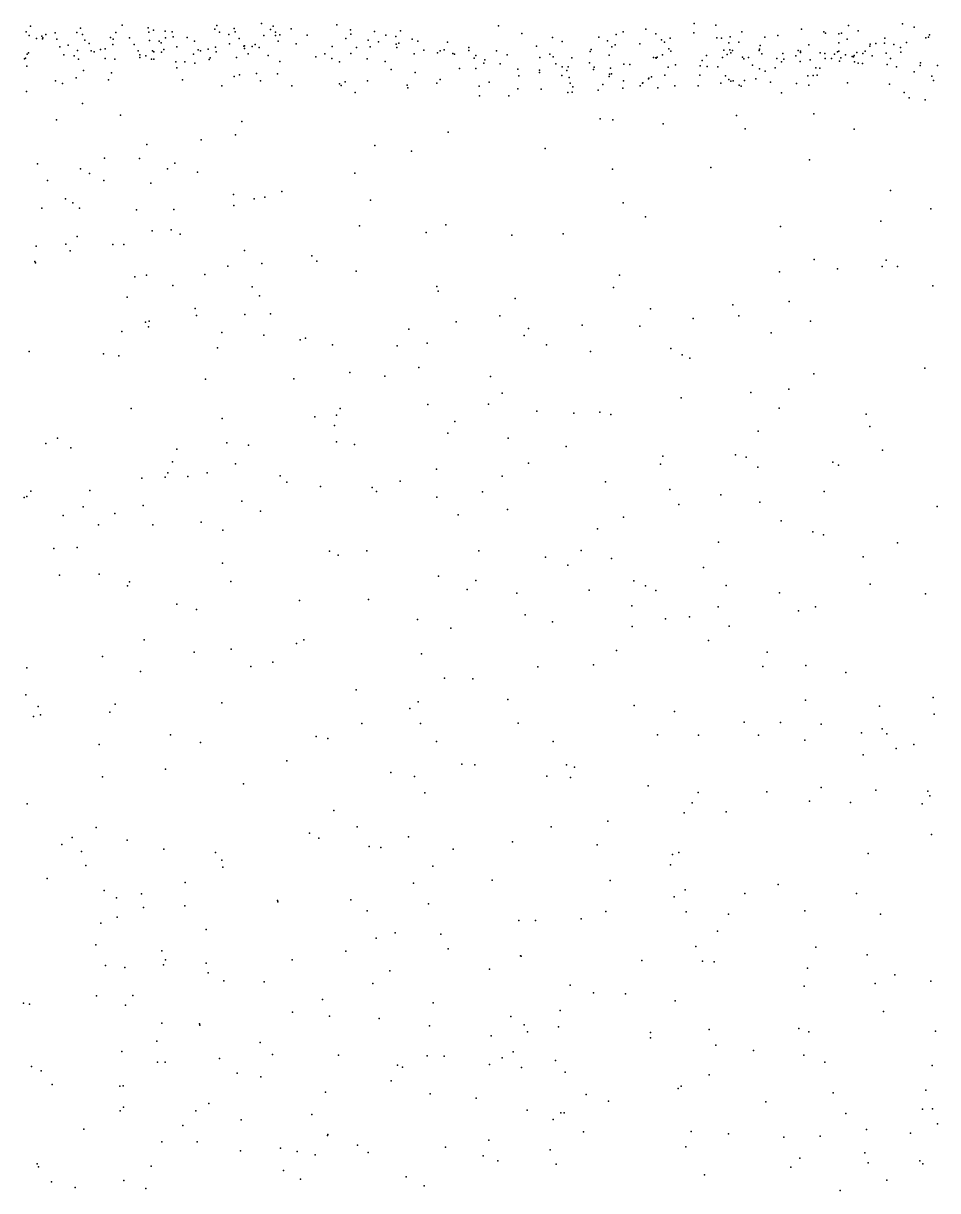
# Model space of a CAD drawing. Header units: metres. Extents: x -25 to 25, y -27.8 to 27.8.
# Drawn here: x 13.899 to 16.608, y -3.447 to 0.013 of the extents above; entities that cross this region are included whole.
import ezdxf

# ---------------------------------------------------------------- set-up
doc = ezdxf.new("R2010")
doc.units = ezdxf.units.M

msp = doc.modelspace()

# ---------------------------------------------------------------- linework, layer by layer
for p in [(13.9204, 0.0044, 12.4171), (14.1916, 0.0072, 1.8508), (14.4718, 0.0064, 15.5731), (14.6046, 0.0128, 17.1913), (14.6395, 0.0046, 2.0151), (14.8274, 0.0087, 17.2902), (15.3069, 0.0051, 17.7639), (15.8861, 0.0123, -7.5505), (15.9508, 0.0075, 1.5975), (16.3435, 0.0068, -1.0213), (16.503, 0.0116, 15.4348), (16.5375, 0.0012, 3.2794), (13.9072, -0.0124, 6.4139), (13.9164, -0.0228, 16.3377), (13.9381, -0.0324, 11.1314), (13.9537, -0.0254, 6.9968), (13.9555, -0.0329, 14.8736), (13.957, -0.0301, 4.7597), (13.9659, -0.0204, 2.359), (13.9933, -0.0158, 17.4576), (13.9977, -0.0337, 2.1554), (14.0573, -0.0142, 16.4601), (14.0681, -0.0015, 17.2353), (14.074, -0.0203, 12.7422), (14.1574, -0.0292, 2.3578), (14.1649, -0.034, 15.4618), (14.1734, -0.0146, 15.178), (14.2131, -0.0301, 18.0534), (14.2689, -0.0008, 5.5361), (14.2706, -0.0137, 4.4994), (14.2846, -0.0072, 1.9926), (14.3194, -0.0107, 17.1913), (14.3199, -0.0298, 2.1482), (14.3401, -0.0123, 11.0395), (14.343, -0.0268, 11.2113), (14.3838, -0.0295, 2.7167), (14.4662, -0.0046, 2.0114), (14.4804, -0.013, 16.3602), (14.5078, -0.0198, 10.2397), (14.5237, -0.0026, 5.5141), (14.5261, -0.0119, 13.0143), (14.538, -0.0323, 15.8119), (14.6118, -0.0231, 16.1202), (14.6314, -0.0057, 3.068), (14.6456, -0.0232, 15.9525), (14.6462, -0.0135, 12.898), (14.6589, -0.0215, 15.6855), (14.692, -0.0034, 12.2786), (14.7393, -0.0221, 11.5279), (14.854, -0.0325, 15.5749), (14.8686, -0.0062, 15.9618), (14.8689, -0.0189, 2.1038), (14.9394, -0.0109, -0.8177), (14.9725, -0.022, 3.7669), (15.0028, -0.0263, 5.4544), (15.0166, -0.0093, 1.9234), (15.0504, -0.0337, 15.4195), (15.3759, -0.0172, 15.3102), (15.4667, -0.0291, 12.1699), (15.6038, -0.0283, 5.3814), (15.6549, -0.0198, 14.4484), (15.6761, -0.0125, 10.5616), (15.7434, -0.0042, 11.007), (15.773, -0.0182, 12.8313), (15.8154, -0.0307, 10.6991), (15.8856, -0.0151, 10.8654), (15.9538, -0.0302, 10.2163), (15.9672, -0.0312, 11.1589), (15.9925, -0.0268, 1.7592), (16.0273, -0.0121, -9.3586), (16.0951, -0.0278, 15.7687), (16.1343, -0.0235, 11.0752), (16.2038, -0.0046, 1.2568), (16.2703, -0.012, 1.825), (16.2749, -0.0167, 15.5975), (16.3149, -0.0185, 10.1715), (16.3222, -0.0161, 1.6692), (16.3393, -0.0345, 1.39), (16.3719, -0.0089, -9.7586), (16.4507, -0.031, 2.2503), (16.573, -0.0305, 14.9743), (16.5806, -0.0285, 13.9612), (16.5832, -0.0209, 1.6994), (14.0075, -0.0568, 10.9217), (14.0319, -0.0518, 12.2498), (14.0591, -0.0672, 15.3439), (14.081, -0.0368, 17.584), (14.0935, -0.0468, 11.0808), (14.1002, -0.069, 15.731), (14.1278, -0.0645, -0.7962), (14.1417, -0.0625, 11.277), (14.1642, -0.0494, 12.4178), (14.2273, -0.0498, 17.361), (14.2393, -0.0683, 12.1985), (14.2729, -0.0381, 15.6428), (14.2815, -0.0686, 12.7769), (14.3017, -0.0402, 16.3937), (14.3077, -0.0447, 2.4464), (14.3156, -0.065, 15.8271), (14.3533, -0.0567, 12.9143), (14.4061, -0.0403, 5.4196), (14.4173, -0.0656, 12.0782), (14.4235, -0.0685, 12.5011), (14.4467, -0.0633, 16.1435), (14.4681, -0.0577, 2.2969), (14.5101, -0.0478, 12.2383), (14.5525, -0.0545, 11.5516), (14.5537, -0.0622, 18.2296), (14.5543, -0.0536, 11.8604), (14.577, -0.0562, 17.3302), (14.586, -0.0502, 12.5343), (14.5972, -0.0583, 2.8501), (14.6537, -0.0398, 11.7347), (14.7071, -0.0479, 2.239), (14.8136, -0.0554, 3.1185), (14.8862, -0.059, 4.4467), (14.9209, -0.0373, 11.7317), (14.9263, -0.0568, 18.1548), (14.9511, -0.0421, 17.4453), (15.0032, -0.0493, 3.4471), (15.0053, -0.0587, 15.681), (15.0112, -0.0463, 4.2743), (15.0679, -0.0398, 11.859), (15.0853, -0.0667, 2.2582), (15.1338, -0.069, 3.6934), (15.1453, -0.0657, 15.833), (15.1556, -0.0427, 18.0387), (15.2182, -0.0676, 4.0572), (15.2186, -0.0585, 15.9873), (15.3003, -0.0689, 15.5412), (15.4191, -0.0553, 1.7653), (15.4947, -0.041, 11.2246), (15.5811, -0.0651, 15.3785), (15.629, -0.0395, 12.6116), (15.642, -0.0568, 12.3948), (15.6518, -0.0506, 14.9821), (15.7256, -0.0481, 14.6286), (15.7892, -0.0363, 11.1538), (15.7988, -0.0428, 10.3764), (15.8112, -0.0623, 5.1957), (15.9738, -0.0665, 11.3299), (15.9889, -0.0445, 10.7072), (15.9922, -0.0653, 10.4398), (16.0001, -0.0675, -0.992), (16.0187, -0.0428, 12.8262), (16.0791, -0.0676, 2.0022), (16.0797, -0.0637, 10.3095), (16.082, -0.0531, -7.6705), (16.1941, -0.0679, 4.9334), (16.2263, -0.0509, 11.2853), (16.3145, -0.045, 2.1144), (16.4069, -0.0548, 10.9881), (16.408, -0.0489, 3.3783), (16.4244, -0.0469, 13.9528), (16.4496, -0.0455, 1.5105), (16.4773, -0.0501, 4.9606), (16.4975, -0.059, 3.7321), (16.5157, -0.0438, 3.5401), (13.9022, -0.0925, 10.7358), (13.9051, -0.0906, 15.0165), (13.9098, -0.0789, -17.0554), (13.9147, -0.0742, 15.7515), (14.0193, -0.081, 15.8743), (14.0493, -0.083, 5.1003), (14.0628, -0.0929, 11.4298), (14.1086, -0.072, 16.2894), (14.1409, -0.0909, 16.0263), (14.1699, -0.0936, 4.9761), (14.244, -0.081, 10.7394), (14.2445, -0.088, 5.1781), (14.2614, -0.0831, 10.1546), (14.2788, -0.0938, 11.9728), (14.2852, -0.0715, 4.6646), (14.2857, -0.0933, 16.0985), (14.3082, -0.0725, 11.3787), (14.3505, -0.1017, 11.6707), (14.3776, -0.1012, 18.0111), (14.403, -0.0782, 10.4332), (14.449, -0.0939, 5.2143), (14.4523, -0.0896, 17.4447), (14.4706, -0.0719, 12.7314), (14.5306, -0.0884, 4.6394), (14.5654, -0.0771, 2.47), (14.6244, -0.0822, 2.659), (14.659, -0.1, 17.474), (14.7658, -0.0861, 5.3488), (14.7919, -0.0771, 2.9489), (14.8127, -0.0917, 2.7611), (14.8358, -0.1008, 4.6115), (14.8688, -0.0769, 2.4286), (14.9173, -0.0923, 2.5757), (14.9707, -0.1003, 5.3069), (15.0563, -0.0777, 17.657), (15.1258, -0.0744, 17.8851), (15.1708, -0.0762, 11.5045), (15.1765, -0.0788, 11.7161), (15.2342, -0.0905, 4.3621), (15.239, -0.0824, 2.049), (15.2656, -0.0958, 3.513), (15.3319, -0.0802, 1.9001), (15.4289, -0.0886, 4.0019), (15.4583, -0.0782, 15.5472), (15.4685, -0.0867, 11.8721), (15.5236, -0.0896, 1.8798), (15.5778, -0.0706, 12.0021), (15.6349, -0.0811, 16.1044), (15.7662, -0.0886, 11.3813), (15.7725, -0.089, 15.2427), (15.7737, -0.0901, 11.9187), (15.7764, -0.0877, 1.9234), (15.7921, -0.0806, 12.5712), (15.8171, -0.07, 14.3567), (15.9097, -0.0972, 14.7373), (15.9232, -0.0827, 12.1159), (15.9705, -0.088, 14.203), (15.9841, -0.0793, 15.6407), (15.9946, -0.0743, 4.9983), (16.0294, -0.087, 11.7819), (16.0335, -0.0927, 15.4543), (16.0467, -0.0884, 12.2118), (16.0866, -0.0778, 11.9657), (16.1308, -0.0909, 3.652), (16.1448, -0.1009, 3.4827), (16.1493, -0.0761, 11.4786), (16.1516, -0.0932, 3.8615), (16.1874, -0.083, 12.6764), (16.2006, -0.1003, 12.3707), (16.2013, -0.074, 11.8036), (16.2014, -0.0693, 13.9874), (16.2302, -0.0955, -9.3949), (16.259, -0.0741, 11.9497), (16.2733, -0.077, 3.2271), (16.274, -0.091, 2.3022), (16.2931, -0.0914, 12.2117), (16.3021, -0.0786, 10.6232), (16.3104, -0.0712, 3.6421), (16.315, -0.0698, 2.9629), (16.3163, -0.099, 14.6078), (16.3207, -0.0894, 14.1196), (16.3349, -0.0808, 3.87), (16.3547, -0.0851, 12.5824), (16.3585, -0.0868, 2.4911), (16.3604, -0.0824, 11.6695), (16.3607, -0.1008, 15.0577), (16.3685, -0.0739, 11.4101), (16.386, -0.0762, 10.4031), (16.393, -0.07, 2.7318), (16.4134, -0.0833, 11.8926), (16.4553, -0.0755, 10.8319), (16.4675, -0.0913, 14.2592), (16.4985, -0.0729, 11.2969), (13.9096, -0.114, 15.1985), (14.077, -0.1271, 11.9239), (14.1605, -0.1338, 11.5884), (14.3533, -0.1189, 17.6283), (14.4069, -0.105, -17.3605), (14.5896, -0.1361, 18.0626), (14.6517, -0.1364, 4.7475), (14.9891, -0.1235, -18.246), (15.06, -0.1325, 2.8176), (15.1908, -0.1213, 3.2812), (15.2393, -0.1209, 2.6302), (15.2636, -0.1056, 2.4337), (15.3117, -0.1074, 5.2603), (15.3641, -0.1233, 2.2919), (15.4281, -0.1328, 3.465), (15.4282, -0.1261, 11.6298), (15.4768, -0.1067, 15.7647), (15.4953, -0.1159, 5.2207), (15.5088, -0.1267, 4.3499), (15.5132, -0.1158, 3.5948), (15.5759, -0.1045, 3.7741), (15.5876, -0.1242, 15.9194), (15.5904, -0.1175, 11.7628), (15.6352, -0.1376, 11.6134), (15.6386, -0.1202, 4.1078), (15.641, -0.1371, -9.8305), (15.6782, -0.1084, 15.6599), (15.6952, -0.1095, 3.8865), (15.8095, -0.1175, 11.5507), (15.8314, -0.1097, 15.0426), (15.904, -0.1132, 3.7645), (15.9247, -0.1151, 2.0992), (15.9568, -0.1157, 15.3225), (16.0589, -0.1113, 14.533), (16.0802, -0.1221, 4.7354), (16.0966, -0.1293, 4.0183), (16.1266, -0.119, 3.1942), (16.2463, -0.1191, 2.7207), (16.2586, -0.1198, 14.4577), (16.3717, -0.1051, 4.0204), (16.3848, -0.1065, 12.3967), (16.4582, -0.1096, -8.0579), (16.4856, -0.1158, 4.7484), (16.5383, -0.1309, -1.0606), (16.556, -0.1123, 11.8332), (16.557, -0.1041, 4.0468), (16.6075, -0.1125, 11.612), (13.9945, -0.1578, 10.3039), (14.0152, -0.165, 10.4606), (14.0553, -0.1483, 11.7184), (14.1514, -0.1543, 10.3592), (14.3705, -0.1545, -0.8605), (14.4866, -0.1724, 17.7969), (14.5232, -0.1447, 4.8709), (14.5396, -0.14, 17.5647), (14.6019, -0.158, 5.0066), (14.6948, -0.172, 17.7001), (14.8354, -0.1661, 17.8337), (14.8403, -0.1711, 4.8954), (14.8527, -0.1608, 5.1424), (14.9182, -0.1574, 4.7626), (15.0364, -0.1707, 5.065), (15.1239, -0.1641, 4.6901), (15.1341, -0.1532, -0.9427), (15.2785, -0.1613, 2.8473), (15.3668, -0.1432, 4.4753), (15.4943, -0.1422, 2.1155), (15.516, -0.1479, 2.4629), (15.5184, -0.1643, 4.532), (15.6161, -0.1685, 2.6842), (15.6344, -0.1447, 5.1052), (15.6768, -0.1573, 3.4168), (15.7263, -0.1722, 2.4313), (15.733, -0.1645, 4.9259), (15.734, -0.1638, 4.6466), (15.7512, -0.152, 4.4857), (15.7523, -0.1501, 2.1201), (15.7603, -0.1462, 4.3164), (15.7996, -0.1403, 4.1474), (15.8291, -0.1723, 3.295), (15.8982, -0.1723, 2.9705), (15.9026, -0.1411, 4.617), (15.9648, -0.1643, -9.9401), (15.9794, -0.1424, 15.1674), (15.9892, -0.1533, 3.2837), (15.9945, -0.1585, 4.2969), (16.0019, -0.1578, 3.097), (16.0193, -0.1701, 2.702), (16.0355, -0.157, 2.8873), (16.0692, -0.152, 4.5311), (16.112, -0.1618, -9.7202), (16.1897, -0.1659, 4.3412), (16.2228, -0.1427, 14.8994), (16.2262, -0.1705, -1.2042), (16.2386, -0.1421, 4.6258), (16.2507, -0.1408, 4.122), (16.3406, -0.1631, 4.2704), (16.4648, -0.1675, -7.7764), (16.5907, -0.1437, 4.2417), (16.5957, -0.1567, 4.4346), (13.9083, -0.1895, -3.8105), (14.8821, -0.1919, -0.9936), (15.038, -0.1787, 4.8729), (15.249, -0.1734, 5.0759), (15.2499, -0.2025, -18.2899), (15.3374, -0.2024, 4.9017), (15.3643, -0.181, 4.6426), (15.4326, -0.1823, 5.0318), (15.5116, -0.1925, 4.7059), (15.5244, -0.1913, 3.1093), (15.5266, -0.175, 3.286), (15.6022, -0.1855, 2.8768), (15.6748, -0.179, -10.169), (15.7782, -0.1788, 2.7311), (16.0251, -0.1736, 2.4682), (16.1448, -0.1933, -7.2926), (16.5086, -0.1917, -9.2792), (14.0744, -0.2245, -0.9887), (16.523, -0.2084, -8.7589), (16.5702, -0.2138, -7.2932), (13.9969, -0.2727, -3.3729), (14.1869, -0.2597, -3.8442), (15.6075, -0.27, -0.9829), (15.6452, -0.2728, -18.2947), (16.0115, -0.2602, -18.2751), (16.2406, -0.2557, -18.2076), (14.546, -0.2777, -17.515), (15.157, -0.3099, -1.0896), (15.7943, -0.2855, -9.9637), (16.0373, -0.3, -1.2759), (16.36, -0.3004, -7.4693), (14.4255, -0.332, -5.2535), (14.5278, -0.3177, -1.0543), (14.2647, -0.3463, -1.0825), (14.9399, -0.3497, -1.1681), (15.049, -0.3663, -18.1128), (15.4444, -0.3581, -18.2326), (13.9408, -0.4031, -2.9994), (14.1392, -0.3871, -5.3995), (14.2429, -0.3881, -4.9917), (14.3478, -0.402, -4.0833), (15.9356, -0.414, -1.4327), (16.2275, -0.392, -1.444), (14.0679, -0.418, -1.2033), (14.0945, -0.4326, -3.2375), (14.3264, -0.4183, -17.0676), (14.4146, -0.4283, -5.4865), (14.8807, -0.431, -17.9055), (15.6439, -0.4192, -1.2239), (13.9705, -0.4534, -4.2262), (14.1378, -0.4529, -16.8941), (14.2769, -0.4609, -4.7819), (16.4674, -0.4821, -7.1972), (14.0239, -0.5077, -5.6962), (14.5217, -0.4942, -3.8488), (14.5831, -0.5068, -4.5004), (14.6142, -0.5024, -4.9193), (14.6645, -0.4859, -17.5045), (14.9269, -0.511, -1.3205), (15.6756, -0.5187, -1.5228), (13.9535, -0.5349, -5.1943), (14.0454, -0.5195, -4.9125), (14.065, -0.535, -4.5734), (14.2337, -0.5396, -5.786), (14.3452, -0.5389, -3.4854), (14.5223, -0.5271, -17.2089), (16.587, -0.5367, -17.5938), (14.8946, -0.5869, -17.7173), (15.1504, -0.5845, -17.946), (15.7422, -0.5605, -18.0808), (16.4394, -0.5739, -17.7957), (14.0586, -0.6192, -5.4427), (14.2801, -0.6025, -3.1679), (14.3373, -0.5991, -16.9429), (14.3635, -0.6116, -5.0545), (15.0921, -0.6068, -1.5105), (15.3464, -0.6145, -1.6157), (15.4979, -0.6109, -17.9919), (16.1417, -0.5895, -17.996), (13.9365, -0.6473, -2.4395), (14.0253, -0.6417, -2.6497), (14.1639, -0.6431, -16.7735), (14.1969, -0.6426, -1.4032), (14.0377, -0.6616, -5.8705), (14.5537, -0.6608, -4.7657), (14.7536, -0.6766, -4.0005), (16.2422, -0.6873, -1.6722), (16.4548, -0.6886, -17.3399), (13.9334, -0.6929, -1.8315), (13.9345, -0.6968, -2.1233), (14.5043, -0.7071, -3.2792), (14.6052, -0.6989, -5.6426), (14.7687, -0.6925, -3.7659), (14.8853, -0.7212, -17.4445), (16.1386, -0.724, -17.7622), (16.3109, -0.7146, -17.627), (16.4432, -0.7083, -17.1266), (16.4889, -0.7074, -1.507), (14.229, -0.7384, -5.4816), (14.2637, -0.7335, -2.666), (14.437, -0.7318, -2.9011), (15.665, -0.7336, -17.8242), (14.3422, -0.7637, -6.0147), (14.5765, -0.768, -1.4542), (14.599, -0.7948, -3.0465), (15.1239, -0.7672, -1.8103), (15.1275, -0.7808, -17.5979), (15.6471, -0.7698, -1.84), (16.5929, -0.7652, -16.8021), (14.2067, -0.7983, -2.3997), (15.3561, -0.8023, -17.6878), (16.0006, -0.8211, -17.5905), (16.1679, -0.8119, -17.393), (14.4084, -0.8325, -5.6124), (14.4119, -0.8526, -4.5404), (14.555, -0.8503, -16.9022), (14.6314, -0.8477, -2.829), (15.3107, -0.8541, -1.8948), (15.7569, -0.8335, -17.618), (15.8835, -0.8624, -3.4156), (16.0181, -0.8538, -1.9068), (14.2612, -0.8728, -1.7847), (14.27, -0.8864, -2.0025), (14.2719, -0.8697, -16.6218), (15.0407, -0.8934, -17.2077), (15.1808, -0.8715, -3.4974), (15.3959, -0.8914, -3.4906), (15.554, -0.8815, -17.4785), (15.7248, -0.8849, -17.2719), (16.2312, -0.8698, -16.9243), (14.1908, -0.9005, -4.4927), (14.4871, -0.9039, -1.6825), (14.6114, -0.9115, -2.3004), (14.7187, -0.9255, -4.4155), (14.735, -0.9204, -2.5312), (15.3824, -0.9126, -17.3291), (16.114, -0.9041, -3.4478), (13.9166, -0.9594, -5.8422), (14.1362, -0.9669, -6.0966), (14.4739, -0.9493, -5.9494), (14.8144, -0.9401, -2.78), (15.0066, -0.9429, -3.9093), (15.0948, -0.9354, -1.9767), (15.4483, -0.94, -17.0891), (15.5791, -0.9601, -3.1984), (15.817, -0.9505, -16.8706), (14.1816, -0.9728, -16.4306), (15.8509, -0.9693, -3.1651), (15.8731, -0.9792, -3.5928), (14.8661, -1.0215, -16.9259), (14.9701, -1.0324, -3.0515), (15.0709, -1.0076, -17.0071), (15.2824, -1.0334, -1.7531), (16.2409, -1.0261, -3.6403), (16.57, -1.0095, -16.6037), (14.4381, -1.0422, -16.5639), (14.7, -1.041, -1.4385), (16.167, -1.071, -1.9318), (15.317, -1.0828, -16.9505), (15.8476, -1.0973, -1.8188), (16.0544, -1.081, -16.7163), (14.2183, -1.1288, -16.1487), (14.8373, -1.1283, -4.1836), (15.0971, -1.1169, -1.3346), (15.2766, -1.1162, -1.5363), (15.4203, -1.1368, -3.0387), (15.6072, -1.1396, -1.7091), (16.1382, -1.1281, -3.1995), (14.4884, -1.1581, -1.3069), (14.7625, -1.1533, -1.1164), (14.8266, -1.1483, -2.5097), (15.1773, -1.1674, -3.0602), (15.5297, -1.1422, -3.6595), (15.6398, -1.1468, -16.8019), (16.3954, -1.1456, -16.5381), (14.8203, -1.1787, -2.9241), (15.1568, -1.2019, -1.1056), (16.0758, -1.1956, -3.766), (16.4065, -1.1819, -3.7328), (13.9655, -1.2325, -16.0376), (14.0001, -1.217, -0.7521), (14.0392, -1.245, -4.3571), (14.5022, -1.2305, -16.3228), (14.5655, -1.237, -0.8765), (14.8265, -1.2271, -0.899), (14.8795, -1.2355, -3.2165), (15.3349, -1.2163, -3.7588), (15.5071, -1.2412, -1.4377), (14.3533, -1.2496, -1.9082), (15.7931, -1.2701, -3.6794), (16.0086, -1.2661, -3.3468), (16.0404, -1.2727, -1.737), (16.4439, -1.2519, -4.0748), (14.341, -1.2868, -0.6843), (14.5276, -1.2927, -2.9052), (15.1225, -1.3088, -3.3308), (15.3953, -1.2909, -3.185), (15.7869, -1.2932, -1.5939), (16.0745, -1.3025, -16.5124), (16.2969, -1.2876, -3.8788), (16.3135, -1.297, -16.3915), (14.2502, -1.335, -4.2878), (14.3187, -1.3322, -2.1192), (14.3271, -1.3189, -15.9429), (14.3859, -1.3303, -2.3225), (14.4432, -1.3195, -2.5791), (14.6593, -1.3282, -4.2116), (14.6795, -1.3466, -0.7016), (15.0156, -1.3442, -16.704), (15.3176, -1.3292, -0.9821), (15.6236, -1.3463, -3.278), (13.9212, -1.3733, -1.4432), (14.0962, -1.3713, -0.2277), (14.7794, -1.3602, -16.5316), (14.9321, -1.3626, -4.0269), (14.9451, -1.3742, -0.7161), (15.2589, -1.3755, -16.7387), (15.8146, -1.3692, -3.4257), (16.2713, -1.3751, -1.8217), (13.9016, -1.3922, -2.569), (13.9093, -1.3897, 0.0335), (14.2542, -1.4158, -2.5492), (14.5464, -1.4031, -16.0576), (15.1239, -1.391, -3.9094), (15.8407, -1.4132, -16.5728), (15.9654, -1.3844, -3.7544), (16.0808, -1.4063, -3.5022), (14.0169, -1.4462, -15.8671), (14.0764, -1.4197, -1.6483), (14.1696, -1.4396, -1.9833), (14.6016, -1.4326, -3.3422), (15.1874, -1.4438, -0.6848), (15.3332, -1.4284, -3.3607), (15.6771, -1.4503, -1.2764), (16.6064, -1.4192, -16.2064), (14.1215, -1.4737, -2.8149), (14.283, -1.4731, -0.2777), (14.4255, -1.4657, -3.2008), (15.6002, -1.4853, -1.0158), (16.1435, -1.4617, -1.6777), (14.4902, -1.4891, -4.2312), (16.238, -1.4942, -4.0345), (16.2692, -1.5035, -3.5519), (13.9888, -1.5438, -3.0656), (14.0584, -1.5406, 0.1686), (14.8063, -1.5519, -16.1985), (14.9161, -1.5508, -3.5965), (15.2486, -1.5509, -3.5339), (15.5513, -1.5491, -0.7677), (15.9582, -1.5246, -16.3159), (16.4889, -1.5264, -4.2931), (14.489, -1.5875, -0.3755), (14.832, -1.5634, -4.0632), (15.4457, -1.5697, -3.7903), (15.641, -1.573, -3.5311), (16.3865, -1.5683, -16.1213), (14.0057, -1.6225, -15.741), (14.1239, -1.6197, -4.3205), (15.1284, -1.6256, -0.4003), (15.5116, -1.5926, -16.5181), (15.9134, -1.5999, -3.6608), (14.2073, -1.6539, -15.7919), (14.2133, -1.6421, -3.1768), (14.5139, -1.6409, -3.4562), (15.2392, -1.6384, -3.8737), (15.7074, -1.6398, -16.3706), (15.7422, -1.6547, -0.4761), (15.9811, -1.6537, -16.0658), (16.4079, -1.6492, -1.8108), (14.9212, -1.6948, -0.3716), (15.2139, -1.6654, -16.3651), (15.3604, -1.6759, -0.2116), (15.5754, -1.6672, -0.2294), (15.7729, -1.6685, -0.7933), (16.1394, -1.6753, -4.0751), (16.5712, -1.6776, -10.1591), (14.3536, -1.7081, 0.0497), (14.4124, -1.7244, -15.8598), (14.7167, -1.6973, -15.9604), (15.7018, -1.7132, -15.9985), (15.9576, -1.7168, -1.3593), (16.1955, -1.728, -3.6827), (16.2455, -1.7165, -1.6387), (15.0665, -1.7542, -3.681), (15.3854, -1.7399, -16.1797), (15.4662, -1.7613, -15.731), (15.8016, -1.752, -15.741), (15.8725, -1.7462, -0.9902), (15.165, -1.7799, -15.9176), (15.7022, -1.7749, -3.6421), (15.9896, -1.7734, -0.3928), (14.2571, -1.8143, 0.3287), (14.7083, -1.8251, -0.2165), (14.7296, -1.8143, -4.1453), (15.9288, -1.8166, -3.6968), (14.1339, -1.8634, -4.4175), (14.405, -1.8508, -4.3299), (14.5148, -1.8421, -3.5373), (15.0787, -1.8556, 0.0099), (15.6558, -1.8455, 0.0809), (16.102, -1.8504, -16.004), (13.9091, -1.8977, -3.5156), (14.5728, -1.8929, 0.1522), (14.6385, -1.8805, -15.889), (15.4231, -1.8946, -3.6575), (15.5884, -1.8882, -3.9806), (16.0893, -1.8931, -0.7543), (16.217, -1.8907, -0.1211), (14.2461, -1.908, -3.4004), (15.1463, -1.9277, -3.9691), (15.2307, -1.93, 0.1954), (16.3351, -1.9111, -1.6086), (14.8851, -1.9627, 0.1907), (13.9064, -1.9777, -14.9006), (14.1708, -2.0051, -15.5501), (14.4872, -2.0011, 0.3471), (15.0683, -1.9981, -3.7171), (15.3345, -1.9915, -15.5501), (16.2158, -1.9934, 0.1107), (16.5944, -1.9855, -1.7947), (13.9431, -2.0118, -4.6136), (13.9495, -2.037, -3.6945), (14.1551, -2.0282, 0.5731), (15.0437, -2.0175, -15.7714), (15.7081, -2.0089, -4.1047), (15.8283, -2.0264, 0.2976), (16.4349, -2.0104, -3.9263), (16.5976, -2.0349, -9.9952), (13.9293, -2.0417, 0.6536), (14.9016, -2.0618, -4.1347), (15.0752, -2.062, 0.3853), (15.365, -2.0611, 0.3851), (16.0346, -2.0578, -3.7967), (16.1423, -2.0592, -16.0267), (16.2623, -2.0638, -1.3961), (14.3349, -2.096, -3.4759), (14.7663, -2.1012, 0.4085), (14.801, -2.1071, -15.7918), (15.7777, -2.0959, -15.5417), (15.8986, -2.0971, -15.7973), (16.0767, -2.0971, 0.3093), (16.3823, -2.0902, -16.1092), (16.4434, -2.0778, -4.1615), (16.457, -2.0926, -0.5347), (14.1233, -2.1242, -15.2652), (14.4238, -2.1189, -15.6777), (15.1228, -2.1154, -4.0913), (15.4686, -2.1155, -15.1602), (16.2144, -2.1119, -1.1045), (16.4844, -2.1361, 0.0865), (16.5368, -2.1241, -0.2987), (14.6791, -2.1729, -4.3789), (16.3864, -2.1547, -0.8122), (14.3201, -2.1974, 0.6047), (14.9876, -2.2072, 0.5454), (15.1984, -2.1832, 0.5333), (15.2368, -2.185, -15.4116), (15.508, -2.1843, -4.1851), (15.5322, -2.1912, 0.5042), (14.1337, -2.2201, -15.0178), (14.5507, -2.2415, -4.5457), (15.0576, -2.2196, -15.5829), (15.4502, -2.2186, -3.7068), (15.5197, -2.2226, -14.9471), (15.75, -2.2467, 0.5225), (15.0884, -2.2679, -4.2459), (15.898, -2.2666, -4.3779), (16.1019, -2.2643, -3.8997), (16.2621, -2.2518, -4.0385), (16.4244, -2.2597, -1.0709), (16.5786, -2.2624, -0.642), (16.5839, -2.2764, -1.354), (13.91, -2.3004, -4.4933), (15.8805, -2.2974, -3.8081), (16.2282, -2.2927, 0.4406), (16.3493, -2.2965, -4.231), (16.5619, -2.3007, 0.2209), (14.8187, -2.3199, -15.6421), (15.6308, -2.3519, -3.7395), (15.8567, -2.3267, -15.5826), (15.9815, -2.3238, 0.5202), (14.1146, -2.3707, -5.0555), (14.7467, -2.3868, 0.6509), (14.8875, -2.3688, -4.434), (15.4627, -2.3688, 0.6757), (14.0127, -2.4205, 0.7748), (14.0436, -2.4004, -4.6897), (14.2061, -2.4084, -3.5329), (14.774, -2.4024, -3.6721), (15.04, -2.3982, -15.0951), (15.348, -2.4129, -14.7806), (16.5893, -2.3911, -0.9229), (14.071, -2.4416, -3.7641), (14.3155, -2.4342, -15.1085), (14.4678, -2.4445, -4.7716), (14.9232, -2.4271, -14.8741), (14.9577, -2.4293, -15.5269), (15.1725, -2.4348, -3.7703), (15.5984, -2.4222, -4.4716), (15.8219, -2.4507, -15.1173), (15.841, -2.4447, -15.3966), (16.4013, -2.4478, 0.4708), (14.0841, -2.4831, -4.1614), (14.4867, -2.4676, -3.5126), (14.4895, -2.4876, -15.701), (15.1116, -2.4849, 0.7694), (15.8164, -2.481, -4.5622), (13.9691, -2.5212, -4.9697), (14.1387, -2.557, -15.2526), (14.3785, -2.5331, 0.7417), (15.0545, -2.5355, -4.5817), (15.2881, -2.5264, -4.5669), (15.6376, -2.5276, 0.7476), (15.8596, -2.5551, -3.8686), (16.135, -2.5389, -4.6658), (14.1752, -2.5793, 0.7966), (14.2487, -2.5667, -5.1878), (14.6523, -2.587, 0.7354), (14.6531, -2.591, -4.7778), (14.8695, -2.5853, -15.8424), (15.8265, -2.5759, -14.9245), (16.0367, -2.5659, 0.6411), (16.367, -2.5664, -4.5122), (14.2553, -2.6072, -15.7363), (14.3777, -2.6027, -4.9958), (14.9171, -2.6176, -3.6948), (15.099, -2.5968, -15.2827), (15.6244, -2.6193, -4.7485), (15.8623, -2.6203, -4.7521), (15.9881, -2.627, -15.4219), (16.214, -2.6171, -4.1088), (16.4381, -2.6271, -15.842), (14.1286, -2.6535, -3.9175), (14.1769, -2.6361, -3.551), (15.367, -2.6462, -3.7754), (15.4164, -2.6465, 0.8793), (15.5511, -2.6407, -14.6932), (14.4408, -2.6725, -15.9701), (15.0005, -2.6823, -14.9814), (15.1356, -2.6866, -15.7269), (15.9552, -2.678, -15.0709), (14.1137, -2.718, -5.5265), (14.9437, -2.6986, -4.7442), (15.1572, -2.7297, 0.9256), (15.8916, -2.7229, 0.7673), (16.2467, -2.7252, 0.6545), (14.3088, -2.7363, -4.684), (14.3196, -2.7623, -4.3345), (14.6957, -2.7623, -4.9087), (14.8542, -2.7372, 0.8329), (15.3722, -2.7505, -14.619), (15.3736, -2.7514, -4.8668), (15.731, -2.7649, -4.9202), (15.9109, -2.7662, -14.8411), (16.3987, -2.7483, -4.7463), (14.1423, -2.7793, 0.9319), (14.2, -2.7857, -16.0198), (14.3142, -2.7777, -5.4007), (14.4409, -2.7722, -5.1657), (14.4469, -2.8016, -16.1403), (14.9843, -2.7953, -16.0104), (15.2799, -2.7906, -15.4174), (15.9451, -2.7686, -4.8786), (16.2221, -2.7873, -15.5246), (14.4932, -2.8253, 0.8439), (14.6126, -2.8275, -3.5068), (14.9345, -2.8329, -3.6675), (16.4229, -2.8324, -4.4434), (16.4804, -2.8067, 0.5829), (16.5874, -2.8255, -15.5392), (14.1153, -2.869, -3.6693), (14.2233, -2.8683, -5.6805), (15.5188, -2.8377, 0.9871), (15.5881, -2.8602, -3.8279), (15.6827, -2.863, -14.6859), (16.2121, -2.8403, -15.2295), (13.899, -2.8914, -16.0411), (13.9172, -2.8936, 1.0077), (14.202, -2.8974, -3.8892), (14.7849, -2.8805, -16.1806), (15.1131, -2.8898, -14.736), (15.8295, -2.8838, -3.8986), (14.6965, -2.9181, -5.0703), (14.806, -2.9299, 0.928), (14.9532, -2.9366, -4.9783), (15.3434, -2.9304, -15.0897), (15.4896, -2.9123, -5.1274), (16.4471, -2.9155, -15.2502), (14.3088, -2.9499, -16.351), (14.4205, -2.952, -5.5202), (14.4218, -2.9564, -4.338), (15.1023, -2.9586, 1.0676), (15.3829, -2.9552, 1.1301), (15.4844, -2.9609, -14.6206), (15.9308, -2.9695, -14.7601), (16.1958, -2.9664, -14.8924), (16.6014, -2.9744, -4.7382), (14.2946, -3.0037, 1.025), (14.6008, -3.0078, 0.9441), (15.2846, -2.9876, -15.844), (15.3922, -2.9763, -15.6072), (15.7568, -2.9781, -5.1733), (15.7569, -2.9934, 1.0338), (16.2261, -2.9762, 0.803), (14.1911, -3.034, -5.9115), (14.6371, -3.0436, -16.3542), (15.3504, -3.0355, -5.335), (15.9504, -3.016, 0.9474), (16.0623, -3.0315, -3.9885), (13.9229, -3.0783, -5.2926), (14.2968, -3.0657, -16.644), (14.3187, -3.0659, -5.134), (14.48, -3.0549, -4.7496), (14.8326, -3.0448, -3.5831), (15.0077, -3.0752, -5.2191), (15.0949, -3.0474, -5.9474), (15.1461, -3.0486, -3.6842), (15.2803, -3.0733, -5.5548), (15.3177, -3.0526, -14.8744), (15.4752, -3.061, -15.231), (16.2108, -3.0447, -4.9945), (16.2737, -3.0663, -4.1692), (16.5914, -3.0755, -14.9775), (13.9522, -3.0915, -8.0097), (14.5321, -3.0988, -3.4649), (14.6024, -3.1092, -5.3731), (15.0218, -3.0803, -6.156), (15.3746, -3.0815, -5.9318), (15.5037, -3.0951, 1.2606), (15.9302, -3.1038, -5.1972), (13.9844, -3.1323, 1.1392), (14.1848, -3.1373, -5.2818), (14.1942, -3.1365, -3.6925), (14.9885, -3.1216, -5.5768), (15.8385, -3.1441, 1.1725), (15.8478, -3.1367, -3.9077), (14.794, -3.1551, 1.0685), (15.1042, -3.1597, 1.2935), (15.2404, -3.1725, -16.0163), (15.5663, -3.1615, -14.6302), (15.632, -3.1811, -5.6948), (16.2982, -3.1571, 0.981), (16.5722, -3.1488, -4.5356), (14.1862, -3.2097, -16.9099), (14.1955, -3.1997, -6.0524), (14.4104, -3.2097, -5.4899), (14.4488, -3.1886, -6.0076), (15.3918, -3.2079, -15.8277), (15.491, -3.216, -14.9603), (15.5015, -3.2165, -15.6213), (16.0982, -3.1836, 1.1033), (16.5624, -3.2056, 2.1642), (16.5921, -3.2039, 1.5567), (14.5445, -3.2368, -16.8244), (14.7535, -3.2208, -16.497), (15.4689, -3.2361, 1.4984), (16.3356, -3.2185, -5.1261), (16.6067, -3.2482, 1.2329), (14.0784, -3.2649, -5.4413), (14.371, -3.2538, -3.4779), (14.7998, -3.2835, -4.8513), (14.8014, -3.2805, -3.5401), (15.5583, -3.2721, -15.4072), (15.8776, -3.2709, -5.5329), (15.9883, -3.2787, 1.2971), (16.2599, -3.2856, -4.0475), (16.3972, -3.2657, -4.2527), (16.5271, -3.2763, -14.8781), (14.309, -3.3024, -3.876), (14.4139, -3.3025, -16.9808), (14.6603, -3.3208, -4.4422), (14.8885, -3.3118, -5.0551), (15.1494, -3.318, -16.1433), (15.278, -3.2966, -3.6966), (15.8614, -3.3164, -14.6581), (16.1516, -3.2879, -5.3055), (14.5426, -3.3287, 1.0945), (14.7097, -3.3305, -6.101), (14.7634, -3.3405, -16.682), (14.9207, -3.3338, -16.373), (15.2614, -3.3432, 1.5976), (15.4594, -3.3261, -6.0612), (16.1996, -3.3508, 1.5649), (16.3914, -3.3349, 1.8669), (13.9402, -3.367, -6.1804), (13.944, -3.3763, -11.3084), (14.2779, -3.3744, -3.659), (14.6692, -3.3866, -16.9103), (15.3047, -3.3581, -6.2988), (15.4777, -3.368, -14.7609), (16.1725, -3.3769, -14.7616), (16.402, -3.3643, 2.1829), (16.5551, -3.3583, -4.4119), (16.5638, -3.3673, -5.163), (13.9819, -3.4207, -17.0932), (14.1966, -3.4168, -6.1383), (14.7203, -3.4126, 1.2001), (15.0331, -3.4058, 1.5316), (15.9166, -3.3999, 1.623), (16.4566, -3.4156, 2.4791), (14.0523, -3.4372, 1.1677), (14.2618, -3.4403, -5.6687), (15.0859, -3.4323, -3.5949), (16.319, -3.4467, -5.3388)]:
    msp.add_point(p)

doc.saveas('drawing.dxf')
